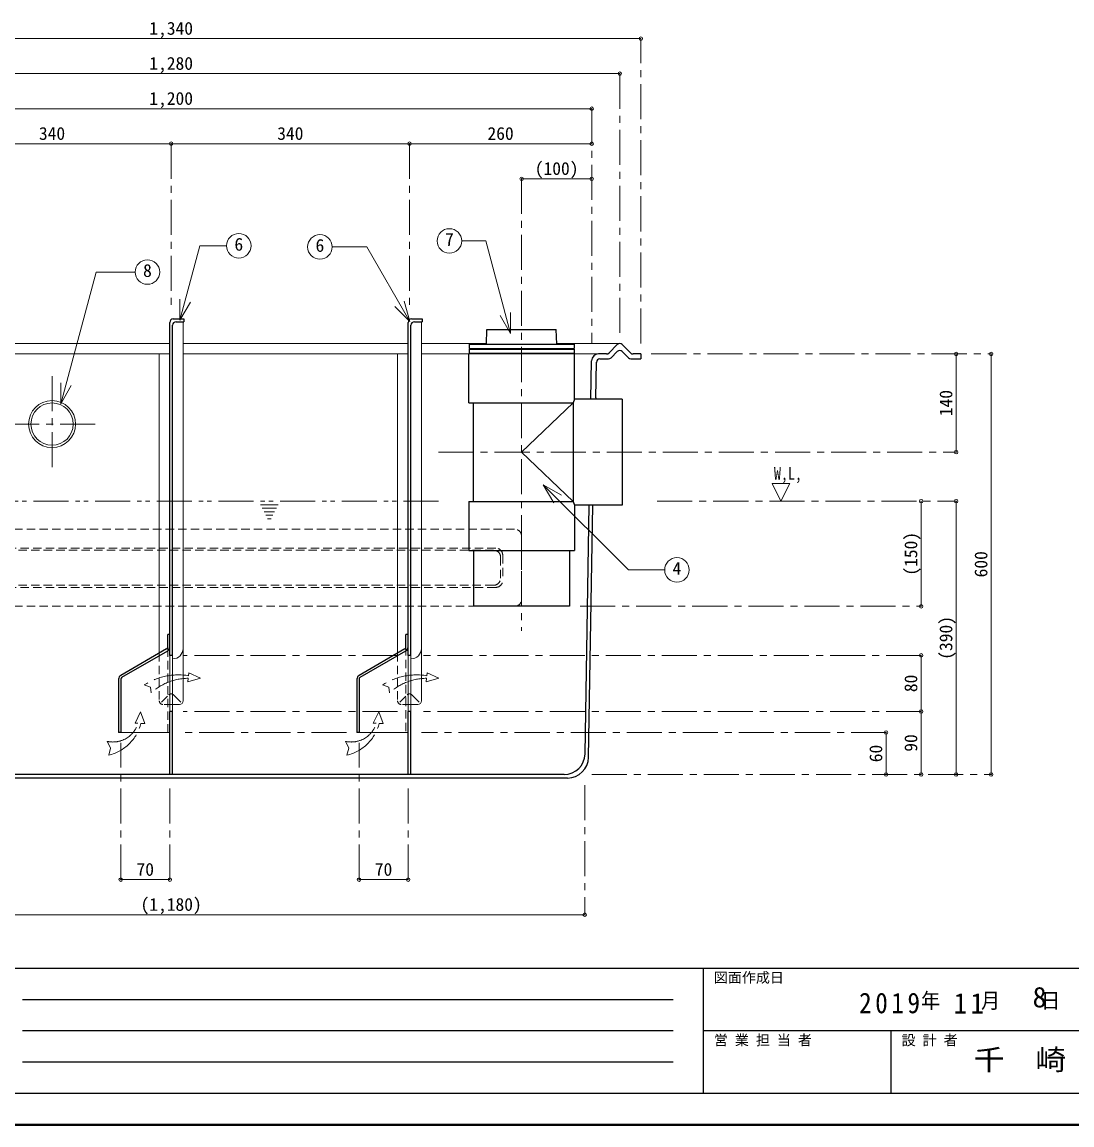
# Model space of a CAD drawing. Units: millimetres at full size, sheet at 1:10. Extents: x -2058 to 1992, y -1332 to 1478.
# Drawn here: x -1061 to 437, y -1332 to 241 of the extents above; entities that cross this region are included whole.
import ezdxf
from ezdxf.enums import TextEntityAlignment as Align

# ---------------------------------------------------------------- set-up
doc = ezdxf.new("R2010")
doc.units = ezdxf.units.MM
doc.header["$LTSCALE"] = 10
doc.header["$PDMODE"] = 32
doc.header["$PDSIZE"] = 5
for name, pattern in [('CHAIN1', [8, 5, -1, 1, -1]), ('DASHED1', [1.8, 1.2, -0.6]), ('DOUBLE_CHAIN1', [8.8, 5, -1, 0.6, -0.6, 0.6, -1])]:
    doc.linetypes.add(name, pattern=pattern)
doc.layers.add('0-0____1', color=7, linetype='Continuous', lineweight=9)
doc.styles.add('ＭＳ ゴシック', font='')
doc.styles.get('ＭＳ ゴシック').set_extended_font_data('MS Gothic')

msp = doc.modelspace()

# ---------------------------------------------------------------- linework, layer by layer
at = {"layer": '0-0____1', "color": 4}
for p, q in [((-177.75, 217.54), (-1517.75, 217.54)), ((-1487.75, 167.54), (-207.75, 167.54)), ((-247.75, 117.54), (-1447.75, 117.54)), ((-1187.75, 67.54), (-847.75, 67.54)), ((-847.75, 67.54), (-507.75, 67.54)), ((-507.75, 67.54), (-247.75, 67.54)), ((-247.75, 17.54), (-347.75, 17.54)), ((-1185.75, -217.46), (-849.75, -217.46)), ((-830.75, -217.46), (-509.75, -217.46)), ((-490.75, -217.46), (-397.72, -217.46)), ((-297.77, -217.46), (-207.75, -217.46)), ((-1185.75, -232.46), (-849.75, -232.46)), ((-864.75, -659.38), (-864.75, -232.46)), ((-830.75, -232.46), (-509.75, -232.46)), ((-524.75, -659.38), (-524.75, -232.46)), ((-423.25, -232.46), (-490.75, -232.46)), ((-237.91, -232.46), (-272.25, -232.46)), ((272.25, -372.46), (272.25, -232.46)), ((322.25, -232.46), (322.25, -832.46)), ((222.25, -592.46), (222.25, -442.46)), ((272.25, -832.46), (272.25, -442.46)), ((-830.75, -727.46), (-830.75, -652.46)), ((-490.75, -727.46), (-490.75, -652.46)), ((222.25, -742.46), (222.25, -662.46)), ((-833.95, -729.26), (-844.24, -718.89)), ((-493.95, -729.26), (-504.24, -718.89)), ((-835.75, -732.46), (-845.75, -732.46)), ((-495.75, -732.46), (-505.75, -732.46)), ((222.25, -832.46), (222.25, -742.46)), ((172.25, -772.46), (172.25, -832.46)), ((-919.75, -982.46), (-849.75, -982.46)), ((-579.75, -982.46), (-509.75, -982.46)), ((-257.75, -1032.46), (-1437.75, -1032.46))]:
    msp.add_line(p, q, dxfattribs=at)
at = {"layer": '0-0____1', "color": 4, "linetype": 'CHAIN1'}
for p, q in [((-177.75, -217.46), (-177.75, 217.54)), ((-207.75, 167.54), (-207.75, -202.46)), ((-247.75, 117.54), (-247.75, -217.46)), ((-847.75, 67.54), (-847.75, -172.46)), ((-507.75, 67.54), (-507.75, -172.46)), ((-347.75, 17.54), (-347.75, -627.46)), ((-162.75, -232.46), (322.25, -232.46)), ((-1017.75, -263.96), (-1017.75, -400.96)), ((-1086.25, -332.46), (-949.25, -332.46)), ((-466.25, -372.46), (272.25, -372.46)), ((-154.25, -442.46), (272.25, -442.46)), ((-264.25, -592.46), (222.25, -592.46)), ((-524.75, -662.46), (-830.75, -662.46)), ((222.25, -662.46), (-490.75, -662.46)), ((-823.5, -695.15), (-824.19, -700.18)), ((-483.5, -695.15), (-484.19, -700.18)), ((-891.73, -743.03), (-899.4, -759.09)), ((-891.73, -743.03), (-885.54, -759.77)), ((-524.75, -742.46), (-830.75, -742.46)), ((-551.73, -743.03), (-559.4, -759.09)), ((-551.73, -743.03), (-545.54, -759.77)), ((222.25, -742.46), (-490.75, -742.46)), ((-899.4, -759.09), (-895.14, -759.3)), ((-890.86, -759.51), (-885.54, -759.77)), ((-559.4, -759.09), (-555.14, -759.3)), ((-550.86, -759.51), (-545.54, -759.77)), ((-597.75, -772.46), (-830.75, -772.46)), ((172.25, -772.46), (-490.75, -772.46)), ((-919.75, -982.46), (-919.75, -787.46)), ((-579.75, -982.46), (-579.75, -787.46)), ((-247.75, -832.46), (322.25, -832.46)), ((-849.75, -982.46), (-849.75, -847.46)), ((-509.75, -982.46), (-509.75, -847.46)), ((-257.75, -847.46), (-257.75, -1032.46))]:
    msp.add_line(p, q, dxfattribs=at)
at = {"layer": '0-0____1', "lineweight": 18}
for p, q in [((-835.39, -184.37), (-806.91, -78.07)), ((-768.77, -78.07), (-806.91, -78.07)), ((-1005.4, -303.63), (-955, -115.55)), ((-899.13, -115.55), (-955, -115.55)), ((-835.39, -184.37), (-835.39, -154.37)), ((-507.47, -186), (-515.23, -157.03)), ((-835.39, -184.37), (-820.39, -158.39)), ((-507.47, -186), (-528.68, -164.79)), ((-830.75, -652.46), (-830.75, -186.46)), ((-490.75, -652.46), (-490.75, -186.46)), ((-363.51, -203.32), (-378.51, -177.34)), ((-363.51, -203.32), (-363.51, -173.32)), ((-1005.4, -303.63), (-1005.4, -273.63)), ((-1005.4, -303.63), (-990.4, -277.65)), ((-316.95, -418.96), (-290.97, -433.96)), ((-316.95, -418.96), (-301.95, -444.94)), ((-316.95, -418.96), (-195.43, -540.48)), ((9.75, -417.46), (34.75, -417.46)), ((22.25, -442.46), (9.75, -417.46)), ((34.75, -417.46), (22.25, -442.46)), ((-143.65, -540.48), (-195.43, -540.48)), ((-849.75, -742.46), (-849.75, -662.46)), ((-845.75, -742.46), (-845.75, -662.46)), ((-509.75, -742.46), (-509.75, -662.46)), ((-505.75, -742.46), (-505.75, -662.46)), ((-849.75, -772.46), (-919.75, -772.46)), ((-509.75, -772.46), (-579.75, -772.46))]:
    msp.add_line(p, q, dxfattribs=at)
at = {"layer": '0-0____1', "color": 5, "lineweight": 25}
for p, q in [((-849.75, -662.46), (-849.75, -187.46)), ((-840.75, -186.46), (-829.75, -186.46)), ((-509.75, -662.46), (-509.75, -187.46)), ((-504.75, -182.46), (-489.75, -182.46)), ((-500.75, -186.46), (-489.75, -186.46)), ((-489.75, -182.46), (-489.75, -186.46)), ((-845.75, -662.46), (-845.75, -191.46)), ((-505.75, -662.46), (-505.75, -191.46)), ((-297.75, -218.46), (-298.25, -197.46)), ((-422.75, -218.46), (-272.75, -218.46)), ((-422.75, -218.46), (-422.75, -224.46)), ((-272.75, -218.46), (-272.75, -224.46)), ((-223.06, -230.95), (-211.32, -218.96)), ((-192.43, -230.95), (-204.17, -218.96)), ((-423.25, -231.96), (-272.25, -231.96)), ((-423.25, -301.96), (-423.25, -231.96)), ((-422.75, -224.46), (-272.75, -224.46)), ((-422.75, -225.46), (-272.75, -225.46)), ((-422.75, -225.46), (-422.75, -231.46)), ((-422.75, -231.46), (-272.75, -231.46)), ((-272.75, -225.46), (-272.75, -231.46)), ((-272.25, -296.96), (-272.25, -231.96)), ((-226.64, -232.46), (-237.91, -232.46)), ((-220.12, -237.95), (-211.32, -228.96)), ((-195.37, -237.95), (-204.17, -228.96)), ((-177.75, -232.46), (-188.85, -232.46)), ((-177.75, -232.46), (-177.75, -239.46)), ((-248.82, -296.96), (-247.91, -242.27)), ((-241.79, -295.23), (-240.94, -244.2)), ((-235.95, -239.46), (-223.69, -239.46)), ((-191.8, -239.46), (-177.75, -239.46)), ((-204.25, -296.96), (-272.25, -296.96)), ((-241.79, -295.23), (-242.06, -296.96)), ((-423.25, -301.96), (-274.25, -301.96)), ((-416.25, -442.96), (-416.25, -301.96)), ((-423.25, -442.96), (-274.25, -442.96)), ((-423.25, -442.96), (-423.25, -512.96)), ((-257.25, -802.96), (-251.34, -447.96)), ((-252.34, -807.96), (-246.34, -447.96)), ((-423.25, -512.96), (-272.25, -512.96)), ((-416.25, -512.96), (-416.25, -592.46)), ((-279.25, -512.96), (-279.25, -592.46)), ((-279.25, -592.46), (-416.25, -592.46)), ((-849.75, -632.46), (-852.75, -632.46)), ((-852.75, -650.72), (-852.75, -632.46)), ((-509.75, -632.46), (-512.75, -632.46)), ((-512.75, -650.72), (-512.75, -632.46)), ((-854.25, -653.32), (-919.75, -691.14)), ((-918.25, -693.74), (-852.75, -655.92)), ((-514.25, -653.32), (-579.75, -691.14)), ((-578.25, -693.74), (-512.75, -655.92)), ((-845.75, -662.46), (-849.75, -662.46)), ((-505.75, -662.46), (-509.75, -662.46)), ((-922.75, -696.33), (-922.75, -772.46)), ((-582.75, -696.33), (-582.75, -772.46)), ((-845.75, -742.46), (-849.75, -742.46)), ((-849.75, -832.46), (-849.75, -742.46)), ((-845.75, -832.46), (-845.75, -742.46)), ((-509.75, -832.46), (-509.75, -742.46)), ((-505.75, -742.46), (-509.75, -742.46)), ((-505.75, -832.46), (-505.75, -742.46)), ((-287.25, -832.46), (-1408.24, -832.46)), ((-282.33, -837.46), (-1413.16, -837.46))]:
    msp.add_line(p, q, dxfattribs=at)
at = {"layer": '0-0____1', "color": 4, "linetype": 'DOUBLE_CHAIN1'}
for p, q in [((-466.25, -442.46), (-1439.75, -442.46)), ((-695.25, -447.46), (-720.25, -447.46)), ((-697.75, -452.46), (-717.75, -452.46)), ((-700.25, -457.46), (-715.25, -457.46)), ((-702.75, -462.46), (-712.75, -462.46)), ((-705.25, -467.46), (-710.25, -467.46))]:
    msp.add_line(p, q, dxfattribs=at)
at = {"layer": '0-0____1', "color": 4, "linetype": 'DASHED1'}
for p, q in [((-357.75, -482.46), (-1337.75, -482.46)), ((-347.75, -492.46), (-347.75, -582.46)), ((-384.75, -509.46), (-1310.75, -509.46)), ((-387.75, -512.46), (-1307.75, -512.46)), ((-377.75, -522.46), (-377.75, -552.46)), ((-374.75, -519.46), (-374.75, -555.46)), ((-384.75, -565.46), (-1310.75, -565.46)), ((-387.75, -562.46), (-1307.75, -562.46)), ((-357.75, -592.46), (-1337.75, -592.46)), ((-864.75, -659.38), (-864.75, -727.46)), ((-852.75, -772.46), (-852.75, -650.72)), ((-524.75, -659.38), (-524.75, -727.46)), ((-512.75, -650.72), (-512.75, -772.46)), ((-861.54, -729.26), (-851.26, -718.89)), ((-521.54, -729.26), (-511.26, -718.89)), ((-845.75, -732.46), (-859.75, -732.46)), ((-505.75, -732.46), (-519.75, -732.46))]:
    msp.add_line(p, q, dxfattribs=at)
at = {"layer": '0-0____1', "color": 6, "lineweight": 25}
for p, q in [((-2012.75, -1108.88), (1947.25, -1108.88)), ((-88.46, -1287.46), (-88.46, -1108.88)), ((-1059.89, -1153.53), (-131.32, -1153.53)), ((-131.32, -1198.17), (-1059.89, -1198.17)), ((1947.25, -1198.17), (-88.46, -1198.17)), ((179.4, -1287.46), (179.4, -1198.17)), ((-131.32, -1242.81), (-1059.89, -1242.81)), ((1947.25, -1287.46), (-2012.75, -1287.46))]:
    msp.add_line(p, q, dxfattribs=at)
at = {"layer": '0-0____1', "color": 1, "lineweight": 40}
msp.add_line((1992.25, -1332.46), (-2057.75, -1332.46), dxfattribs=at)
at = {"layer": '0-0____1', "lineweight": 18}
for points in [[(-363.51, -203.32), (-398.92, -71.16), (-433.27, -71.16)], [(-507.47, -186), (-568.84, -79.7), (-618.08, -79.7)]]:
    msp.add_lwpolyline(points, dxfattribs=at)
at = {"layer": '0-0____1', "color": 5, "lineweight": 25}
for points in [[(-844.75, -182.46), (-829.75, -182.46), (-829.75, -186.46)], [(-397.75, -218.46), (-397.25, -197.46), (-298.25, -197.46)], [(-272.25, -296.96), (-274.25, -301.96), (-274.25, -442.96), (-272.25, -447.96), (-272.25, -512.96)], [(-204.25, -296.96), (-204.25, -447.96), (-272.25, -447.96)], [(-919.75, -696.33), (-919.75, -772.46), (-922.75, -772.46)], [(-579.75, -696.33), (-579.75, -772.46), (-582.75, -772.46)]]:
    msp.add_lwpolyline(points, dxfattribs=at)
at = {"layer": '0-0____1', "color": 4}
msp.add_lwpolyline([(-274.25, -301.96), (-347.75, -372.46), (-274.25, -442.96)], dxfattribs=at)
at = {"layer": '0-0____1', "color": 4, "linetype": 'CHAIN1'}
for points in [[(-824.19, -700.18), (-805.98, -694.94), (-822.42, -687.37), (-822.99, -691.49)], [(-484.19, -700.18), (-465.98, -694.94), (-482.42, -687.37), (-482.99, -691.49)], [(-886.28, -704.57), (-877.29, -707.74), (-876.18, -715.88)], [(-546.28, -704.57), (-537.29, -707.74), (-536.18, -715.88)], [(-939.23, -785.12), (-934.4, -795.02), (-936.93, -804.91)], [(-599.23, -785.12), (-594.4, -795.02), (-596.93, -804.91)]]:
    msp.add_lwpolyline(points, dxfattribs=at)
at = {"layer": '0-0____1', "lineweight": 18}
for centre, radius in [((-751.27, -78.07), 17.5), ((-635.58, -79.7), 17.5), ((-450.77, -71.16), 17.5), ((-881.63, -115.55), 17.5), ((-1017.75, -332.46), 33.5), ((-1017.75, -332.46), 30.18), ((-126.15, -540.48), 17.5)]:
    msp.add_circle(centre, radius, dxfattribs=at)
at = {"layer": '0-0____1', "color": 5, "lineweight": 25}
for centre, radius, start, end in [((-844.75, -187.46), 5, 90, 180), ((-840.75, -191.46), 5, 90, 180), ((-504.75, -187.46), 5, 90, 180), ((-500.75, -191.46), 5, 90, 180), ((-207.75, -222.46), 5, 44.3947, 135.6053), ((-237.91, -242.46), 10, 90, 178.95837), ((-226.64, -227.46), 5, 270, 315.6053), ((-207.75, -232.46), 5, 44.3947, 135.6053), ((-188.85, -227.46), 5, 224.3947, 270), ((-235.95, -244.46), 5, 90, 178.95837), ((-223.69, -234.46), 5, 270, 315.6053), ((-191.8, -234.46), 5, 224.3947, 270), ((-855.75, -650.72), 3, 300, 0), ((-855.75, -650.72), 6, 300, 0), ((-515.75, -650.72), 3, 300, 0), ((-515.75, -650.72), 6, 300, 0), ((-916.75, -696.33), 6, 120, 180), ((-576.75, -696.33), 6, 120, 180), ((-916.75, -696.33), 3, 120, 180), ((-576.75, -696.33), 3, 120, 180), ((-287.25, -802.46), 30, 270, 359.04516), ((-282.33, -807.46), 30, 270, 359.04516)]:
    msp.add_arc(centre, radius, start, end, dxfattribs=at)
at = {"layer": '0-0____1', "color": 4, "linetype": 'DASHED1'}
for centre, radius, start, end in [((-357.75, -492.46), 10, 0, 90), ((-387.75, -522.46), 10, 0, 90), ((-384.75, -519.46), 10, 0, 90), ((-387.75, -552.46), 10, 270, 0), ((-384.75, -555.46), 10, 270, 0), ((-357.75, -582.46), 10, 270, 0), ((-847.75, -722.46), 5, 66.42182, 134.58732), ((-507.75, -722.46), 5, 66.42182, 134.58732), ((-859.75, -727.46), 5, 180, 270), ((-519.75, -727.46), 5, 180, 270)]:
    msp.add_arc(centre, radius, start, end, dxfattribs=at)
at = {"layer": '0-0____1', "lineweight": 18}
for centre in [(-845.75, -652.46), (-505.75, -652.46)]:
    msp.add_arc(centre, 15, 270, 0, dxfattribs=at)
at = {"layer": '0-0____1', "color": 4, "linetype": 'CHAIN1'}
for centre, radius, start, end in [((-837.36, -781.62), 91.27, 80.93968, 122.41129), ((-497.36, -781.62), 91.27, 80.93968, 122.41129), ((-822.83, -774.16), 79.01, 90.48525, 132.46702), ((-482.83, -774.16), 79.01, 90.48525, 132.46702), ((-930.9, -748.8), 37.27, 257.07768, 343.64045), ((-951.68, -743.87), 62.79, 283.5856, 345.58251), ((-590.9, -748.8), 37.27, 257.07768, 343.64045), ((-611.68, -743.87), 62.79, 283.5856, 345.58251)]:
    msp.add_arc(centre, radius, start, end, dxfattribs=at)
at = {"layer": '0-0____1', "color": 4}
for centre, start, end in [((-847.75, -722.46), 45.41268, 66.42182), ((-507.75, -722.46), 45.41268, 66.42182), ((-835.75, -727.46), 270, 0), ((-495.75, -727.46), 270, 0)]:
    msp.add_arc(centre, 5, start, end, dxfattribs=at)
at = {"layer": '0-0____1', "color": 1}
for p in [(-177.75, 217.54), (-207.75, 167.54), (-247.75, 117.54), (-847.75, 67.54), (-507.75, 67.54), (-247.75, 67.54), (-347.75, 17.54), (-247.75, 17.54), (272.25, -232.46), (322.25, -232.46), (272.25, -372.46), (222.25, -442.46), (272.25, -442.46), (222.25, -592.46), (222.25, -662.46), (222.25, -742.46), (172.25, -772.46), (172.25, -832.46), (222.25, -832.46), (272.25, -832.46), (322.25, -832.46), (-919.75, -982.46), (-849.75, -982.46), (-579.75, -982.46), (-509.75, -982.46), (-257.75, -1032.46)]:
    msp.add_point(p, dxfattribs=at)

# ---------------------------------------------------------------- texts
at = {"layer": '0-0____1', "style": 'ＭＳ ゴシック'}
for s, height, p in [('1,340', 18.33, (-879, 217.54)), ('1,280', 18.33, (-879, 167.54)), ('1,200', 18.33, (-879, 117.54)), ('340', 18.33, (-1036.5, 67.54)), ('340', 18.33, (-696.5, 67.54)), ('260', 18.33, (-396.5, 67.54)), ('(100)', 18.33, (-329, 17.54)), ('7', 18.33, (-457.02, -83.66)), ('6', 18.33, (-757.52, -90.57)), ('6', 18.33, (-641.83, -92.2)), ('8', 18.33, (-887.88, -128.05)), ('4', 18.33, (-132.4, -552.98)), ('70', 18.33, (-897.25, -982.46)), ('70', 18.33, (-557.25, -982.46)), ('(1,180)', 18.33, (-891.5, -1032.46)), ('図面作成日', 14.66, (-73.46, -1133.88)), ('8', 29.33, (381.25, -1173.53)), ('営 業 担 当 者', 14.66, (-73.46, -1223.17)), ('設 計 者', 14.66, (194.4, -1223.17))]:
    msp.add_text(s, height=height, dxfattribs=at).set_placement(p, align=Align.BOTTOM_LEFT)
for s, p in [('140', (272.25, -321.21)), ('(150)', (222.25, -548.71)), ('600', (322.25, -551.21)), ('(390)', (272.25, -668.71)), ('80', (222.25, -714.96)), ('90', (222.25, -799.96)), ('60', (172.25, -814.96))]:
    msp.add_text(s, height=18.33, rotation=90, dxfattribs=at).set_placement(p, align=Align.BOTTOM_LEFT)
for s, height, width, p in [('W,L,', 18.33, 0.8, (12.25, -417.46)), ('千\u3000崎', 29.33, 1.1, (297.25, -1262.81))]:
    msp.add_text(s, height=height, dxfattribs=dict(at, width=width)).set_placement(p, align=Align.BOTTOM_LEFT)
at = {"layer": '0-0____1', "attachment_point": 7, "style": 'ＭＳ ゴシック'}
for s, insert, char_height in [('\\T1.28;\\W0.9;2019', (133.75, -1173.53), 29.33), ('\\T1.27;\\W0.9;年\\~\\~\\~月\\~\\~\\~日', (222.25, -1168.53), 21.99), ('\\T1.27;\\W0.95;11', (268.75, -1173.53), 29.33)]:
    msp.add_mtext(s, dxfattribs=dict(at, insert=insert, char_height=char_height))

doc.saveas('drawing.dxf')
